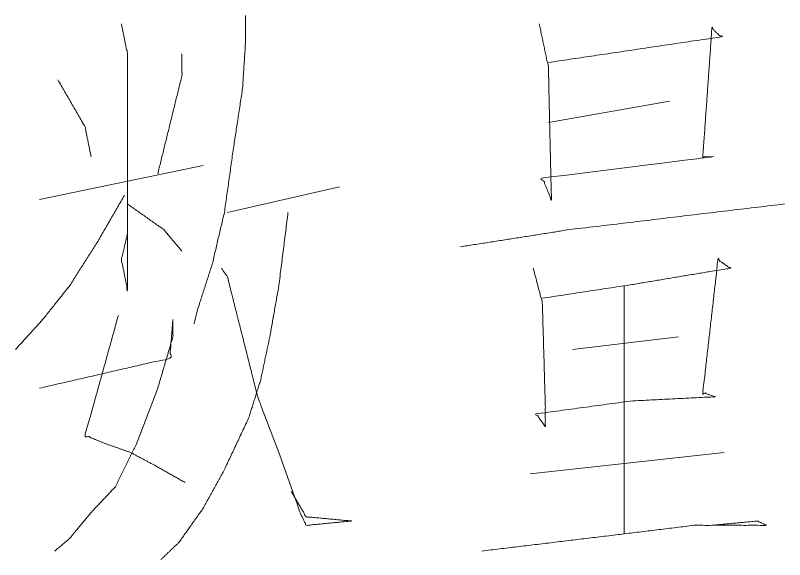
# Model space of a CAD drawing. Header units: millimetres. Extents: x 0 to 420, y 0 to 297.
# Drawn here: x 319.26 to 326.33, y 60.7 to 65.7 of the extents above; entities that cross this region are included whole.
import ezdxf

# ---------------------------------------------------------------- set-up
doc = ezdxf.new("R2010")
doc.units = ezdxf.units.MM
doc.layers.add('1', color=7, linetype='Continuous', true_color=0xffffff)

msp = doc.modelspace()

# ---------------------------------------------------------------- linework, layer by layer
at = {"layer": '1', "color": 95, "linetype": 'Continuous', "lineweight": 18}
for p, q in [((324.1562, 64.7196), (325.2696, 64.9165)), ((319.481, 64.0109), (320.9841, 64.3259)), ((321.2068, 63.8928), (322.2367, 64.1291)), ((324.8521, 63.2235), (324.8521, 60.9401)), ((324.3789, 62.633), (325.3531, 62.7511)), ((323.9892, 61.4913), (325.7706, 61.6881))]:
    msp.add_line(p, q, dxfattribs=at)
for points, knots in [([(321.3738, 65.7039), (321.3738, 65.4676), (321.346, 65.0346), (321.2624, 64.4834), (321.1789, 63.8928), (321.0676, 63.4204), (320.9284, 62.9873), (320.9006, 62.8692)], [0, 0, 0.08186, 0.232244, 0.425428, 0.632113, 0.800316, 0.95795, 1, 1]), ([(320.2326, 65.6251), (320.2882, 65.3495), (320.2882, 63.1842), (320.2326, 63.4598), (320.2882, 63.696)], [0, 0, 0.094654, 0.823643, 0.918297, 1, 1]), ([(324.0727, 65.6251), (324.1562, 65.2314), (324.1841, 64.0109), (324.1006, 64.2078), (325.6593, 64.4046), (325.5758, 64.4046), (325.6593, 65.5857), (325.7428, 65.507), (324.1562, 65.2708)], [0, 0, 0.062937, 0.253846, 0.287285, 0.53298, 0.54604, 0.731203, 0.749152, 1, 1]), ([(320.7893, 65.3495), (320.7893, 65.1527), (320.5666, 64.2472)], [0, 0, 0.174307, 1, 1]), ([(319.648, 65.1133), (319.8986, 64.6802), (319.9542, 64.4046)], [0, 0, 0.640221, 1, 1]), ([(320.2604, 64.0503), (320.0099, 63.6172), (319.7594, 63.2235), (319.5089, 62.9086), (319.2584, 62.633)], [0, 0, 0.287232, 0.555134, 0.786184, 1, 1]), ([(320.2882, 63.9716), (320.6223, 63.7353), (320.7893, 63.5385)], [0, 0, 0.613121, 1, 1]), ([(323.349, 63.5779), (324.3511, 63.7353), (326.3273, 63.9716)], [0, 0, 0.337588, 1, 1]), ([(321.7635, 63.8928), (321.68, 63.2235), (321.5965, 62.7511), (321.513, 62.3574), (321.4016, 62.0031), (321.1789, 61.5306), (320.9841, 61.1763), (320.7614, 60.8613), (320.5944, 60.7039)], [0, 0, 0.194371, 0.33263, 0.448612, 0.555645, 0.706159, 0.82269, 0.933847, 1, 1]), ([(324.017, 63.381), (324.1006, 63.0661), (324.1284, 62.1212), (324.1284, 61.9243), (324.0449, 62.0424), (324.9078, 62.1605), (325.6871, 62.1999), (325.5758, 62.2393), (325.715, 63.4598), (325.8263, 63.381), (324.8799, 63.2235), (324.1006, 63.1054)], [0, 0, 0.050173, 0.195729, 0.226039, 0.248311, 0.382414, 0.502573, 0.520756, 0.709901, 0.730898, 0.878624, 1, 1]), ([(321.1511, 63.381), (321.2068, 63.3023), (321.4851, 62.1999), (321.68, 61.6881), (321.8748, 61.1369), (321.9305, 61.0188), (322.348, 61.0582), (321.9305, 61.0975), (321.7913, 61.3338)], [0, 0, 0.026718, 0.341741, 0.493479, 0.655458, 0.691636, 0.807835, 0.924034, 1, 1]), ([(320.2047, 62.9479), (319.8986, 61.8456), (320.0934, 61.7668), (320.3161, 61.6881), (320.5387, 61.57), (320.8171, 61.4125)], [0, 0, 0.529111, 0.626299, 0.735523, 0.852097, 1, 1]), ([(319.481, 62.2787), (320.6779, 62.5542), (320.7057, 62.9086), (320.7057, 62.7511), (320.5666, 62.2787), (320.3717, 61.7668), (320.1769, 61.3731), (319.9542, 61.1369), (319.7594, 60.9007), (319.6202, 60.7826)], [0, 0, 0.304471, 0.392579, 0.431618, 0.55371, 0.689472, 0.798367, 0.878841, 0.954749, 1, 1]), ([(323.5439, 60.7826), (324.8521, 60.9401), (325.4923, 61.0188), (326.1603, 61.0188), (326.0768, 61.0582), (325.6593, 61.0188)], [0, 0, 0.419323, 0.624583, 0.837169, 0.866543, 1, 1])]:
    msp.add_open_spline(points, degree=1, knots=knots, dxfattribs=at)

doc.saveas('drawing.dxf')
